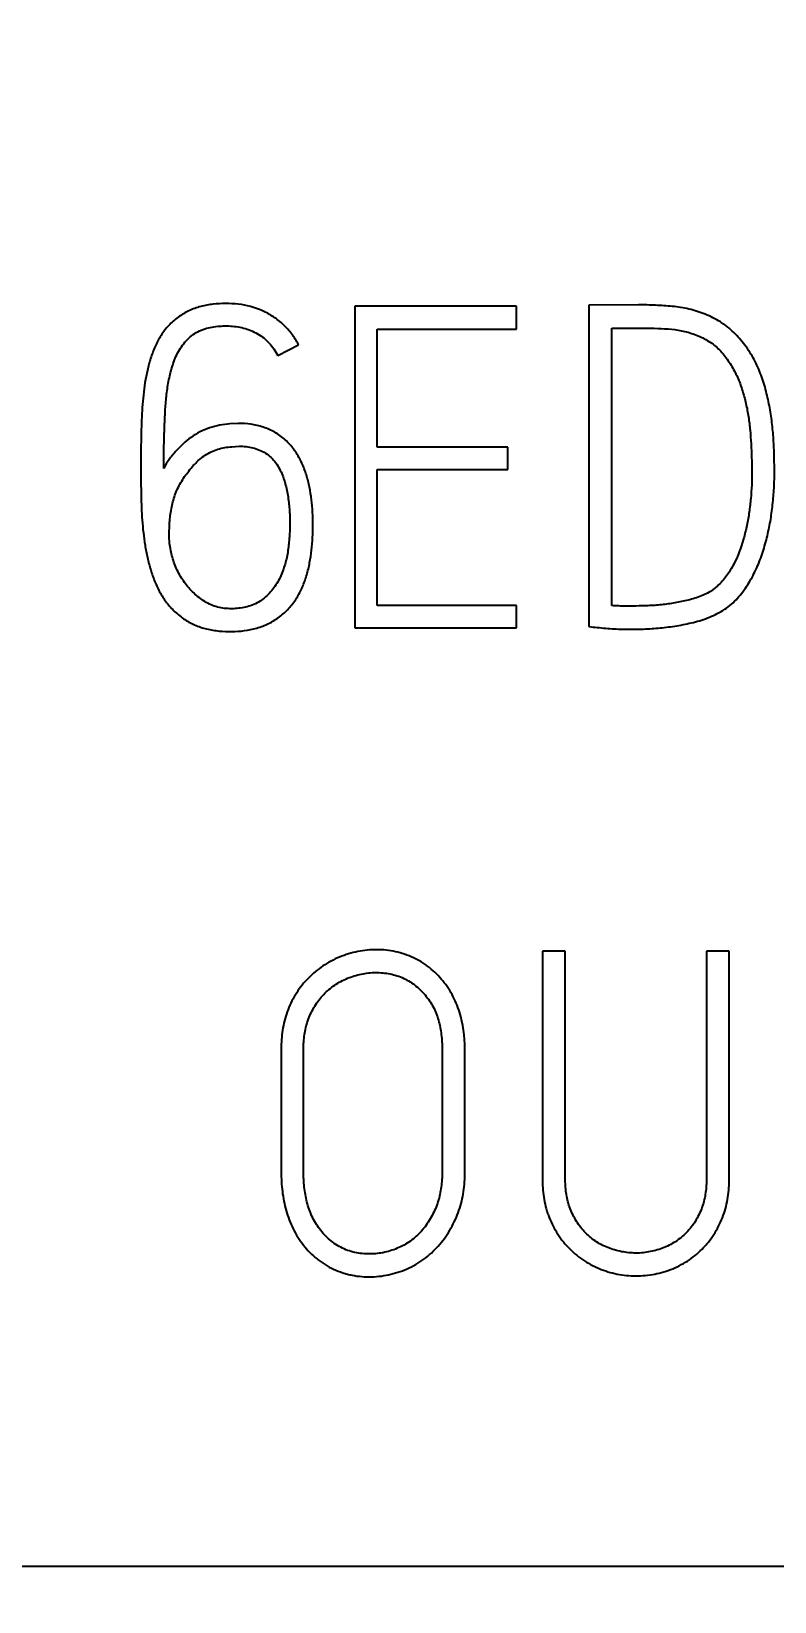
# Model space of a CAD drawing. Extents: x 0 to 420, y 0 to 297.
# Drawn here: x 124.05 to 127.73, y 163.32 to 171.11 of the extents above; entities that cross this region are included whole.
import ezdxf

# ---------------------------------------------------------------- set-up
doc = ezdxf.new("R2010")
doc.units = 0
doc.header["$LTSCALE"] = 23.1
for name, color, linetype in [('10000_FRONT', 7, 'CONTINUOUS'), ('10100_DIM_FRONT', 7, 'CONTINUOUS'), ('10500_FRONT_LABELING', 7, 'CONTINUOUS')]:
    doc.layers.add(name, color=color, linetype=linetype)
doc.styles.get("Standard").update_dxf_attribs({"font": 'txt', "width": 0.8})
doc.dimstyles.new('DIMSTYLE_1', dxfattribs={"dimtxt": 3.5, "dimasz": 3.5, "dimexe": 0.18, "dimexo": 0.0625, "dimgap": 0.09, "dimtad": 1, "dimtxsty": 'STANDARD', "dimcen": 0.09, "dimazin": 3, "dimtp": 0.05, "dimtm": 0.05, "dimtfac": 1, "dimtofl": 0, "dimtmove": 0, "dimatfit": 3, "dimtolj": 1})

# ---------------------------------------------------------------- blocks, each defined once
blk = doc.blocks.new('*D1')
at = {"layer": '10100_DIM_FRONT', "linetype": 'CONTINUOUS'}
for p, q in [((109.715618, 185.641363), (109.715618, 128.698883)), ((145.215618, 185.641363), (145.215618, 128.698883)), ((109.715618, 130.698883), (127.465618, 130.698883)), ((145.215618, 130.698883), (127.465618, 130.698883))]:
    blk.add_line(p, q, dxfattribs=at)
for points in [[(113.215618, 131.198883), (109.715618, 130.698883), (113.215618, 130.198883)], [(141.715618, 130.198883), (145.215618, 130.698883), (141.715618, 131.198883)]]:
    blk.add_solid(points, dxfattribs=at)
at = {"layer": '10100_DIM_FRONT', "linetype": 'CONTINUOUS', "width": 0.678571}
blk.add_text('35,5', height=3.5, dxfattribs=at).set_placement((123.63496, 131.573883))

msp = doc.modelspace()

# ---------------------------------------------------------------- linework, layer by layer
at = {"layer": '10000_FRONT', "color": 7, "linetype": 'CONTINUOUS'}
msp.add_line((109.7156, 163.4949), (145.2156, 163.4949), dxfattribs=at)
at = {"layer": '10500_FRONT_LABELING', "color": 7, "linetype": 'CONTINUOUS'}
for p, q in [((125.6505, 169.7424), (125.6505, 168.1468)), ((126.4528, 169.7424), (125.6505, 169.7424)), ((126.4528, 169.6292), (126.4528, 169.7424)), ((127.0584, 169.749), (126.8126, 169.7468)), ((126.8126, 169.7468), (126.8126, 168.1535)), ((125.7623, 169.0433), (125.7623, 169.6292)), ((125.7623, 169.6292), (126.4528, 169.6292)), ((126.9265, 168.2578), (126.9265, 169.6336)), ((126.9265, 169.6336), (127.1031, 169.6336)), ((125.2684, 169.4983), (125.3712, 169.5515)), ((125.0717, 169.1609), (125.0315, 169.1587)), ((125.0405, 169.0456), (125.0762, 169.0478)), ((126.4103, 169.0433), (125.7623, 169.0433)), ((126.4103, 168.9324), (126.4103, 169.0433)), ((125.7623, 168.2578), (125.7623, 168.9324)), ((125.7623, 168.9324), (126.4103, 168.9324)), ((126.4528, 168.2578), (125.7623, 168.2578)), ((126.4528, 168.1468), (126.4528, 168.2578)), ((125.6505, 168.1468), (126.4528, 168.1468)), ((126.5822, 166.5446), (126.5822, 165.4173)), ((126.695, 166.5446), (126.5822, 166.5446)), ((126.695, 165.4173), (126.695, 166.5446)), ((127.3964, 166.5446), (127.3964, 165.4173)), ((127.5092, 166.5446), (127.3964, 166.5446)), ((127.5092, 165.4173), (127.5092, 166.5446)), ((125.2856, 166.0586), (125.2856, 165.4483)), ((125.3963, 165.4483), (125.3963, 166.0586)), ((126.0844, 166.0586), (126.0844, 165.4483)), ((126.1972, 165.4483), (126.1972, 166.0586))]:
    msp.add_line(p, q, dxfattribs=at)
for points, knots in [([(125.3712, 169.5515), (125.3615, 169.5702), (125.3504, 169.5877), (125.3254, 169.6208), (125.3116, 169.6364), (125.281, 169.6652), (125.2646, 169.678), (125.2299, 169.7008), (125.2117, 169.7108), (125.1542, 169.7365), (125.114, 169.7472), (125.0515, 169.7547), (125.0307, 169.7557), (124.9893, 169.7557), (124.9687, 169.7545), (124.9378, 169.7511), (124.9275, 169.7496), (124.907, 169.7459), (124.8967, 169.7437), (124.8662, 169.7357), (124.8467, 169.7286), (124.8185, 169.7152), (124.8093, 169.7104), (124.7913, 169.6997), (124.7825, 169.6939), (124.7571, 169.6756), (124.7415, 169.6618), (124.7133, 169.6313), (124.7005, 169.6145), (124.6779, 169.5795), (124.6681, 169.5612), (124.6553, 169.5328), (124.6514, 169.5232), (124.6441, 169.5036), (124.6407, 169.4937), (124.6313, 169.4638), (124.626, 169.4438), (124.6168, 169.4035), (124.6129, 169.3832), (124.6065, 169.3425), (124.6039, 169.3221), (124.5973, 169.2606), (124.5943, 169.2193), (124.5909, 169.1365), (124.5904, 169.095), (124.5893, 169.0122), (124.589, 168.9708), (124.5891, 168.8879), (124.5896, 168.8466), (124.5908, 168.7845), (124.5913, 168.7638), (124.5928, 168.7225), (124.594, 168.7018), (124.5971, 168.6606), (124.5991, 168.6399), (124.6038, 168.5987), (124.6066, 168.5781), (124.6133, 168.537), (124.6173, 168.5165), (124.6267, 168.4756), (124.6319, 168.4553), (124.6439, 168.4153), (124.6506, 168.3955), (124.6665, 168.3567), (124.6758, 168.3377), (124.6967, 168.3013), (124.7082, 168.2839), (124.7276, 168.2592), (124.7344, 168.2513), (124.7488, 168.2359), (124.7564, 168.2284), (124.7799, 168.2076), (124.7967, 168.1952), (124.8233, 168.1787), (124.8324, 168.1736), (124.8511, 168.1642), (124.8608, 168.1598), (124.8903, 168.1483), (124.9104, 168.1426), (124.9412, 168.1364), (124.9515, 168.1347), (124.9724, 168.1321), (124.983, 168.131), (125.0144, 168.1289), (125.0353, 168.1287), (125.0769, 168.1303), (125.0976, 168.1323), (125.1286, 168.1375), (125.1389, 168.1397), (125.1594, 168.1447), (125.1696, 168.1477), (125.1995, 168.1578), (125.2187, 168.1661), (125.2556, 168.1863), (125.2733, 168.1984), (125.3057, 168.2251), (125.3205, 168.2399), (125.3407, 168.2641), (125.3471, 168.2726), (125.3591, 168.29), (125.3647, 168.2989), (125.3804, 168.3262), (125.3893, 168.3451), (125.4047, 168.3841), (125.4112, 168.4043), (125.4219, 168.445), (125.4261, 168.4655), (125.4365, 168.5272), (125.4403, 168.5688), (125.4426, 168.6317), (125.4429, 168.6527), (125.4424, 168.6946), (125.4416, 168.7155), (125.4374, 168.7779), (125.432, 168.8192), (125.4183, 168.8803), (125.4127, 168.9006), (125.3989, 168.9407), (125.3907, 168.9602), (125.3763, 168.9883), (125.3711, 168.9975), (125.36, 169.0154), (125.354, 169.0243), (125.335, 169.0498), (125.321, 169.0654), (125.2977, 169.0866), (125.2896, 169.0933), (125.2725, 169.1058), (125.2635, 169.1117), (125.236, 169.1276), (125.2167, 169.1359), (125.1867, 169.1457), (125.1764, 169.1485), (125.1558, 169.1535), (125.1454, 169.1556), (125.1141, 169.1606), (125.0931, 169.1621), (125.0717, 169.1609)], [0, 0, 0, 0, 0.015625, 0.015625, 0.03125, 0.03125, 0.046875, 0.046875, 0.0625, 0.0625, 0.09375, 0.09375, 0.109375, 0.109375, 0.125, 0.125, 0.132812, 0.132812, 0.140625, 0.140625, 0.15625, 0.15625, 0.164062, 0.164062, 0.171875, 0.171875, 0.1875, 0.1875, 0.203125, 0.203125, 0.21875, 0.21875, 0.226562, 0.226562, 0.234375, 0.234375, 0.25, 0.25, 0.265625, 0.265625, 0.28125, 0.28125, 0.3125, 0.3125, 0.34375, 0.34375, 0.375, 0.375, 0.40625, 0.40625, 0.421875, 0.421875, 0.4375, 0.4375, 0.453125, 0.453125, 0.46875, 0.46875, 0.484375, 0.484375, 0.5, 0.5, 0.515625, 0.515625, 0.53125, 0.53125, 0.546875, 0.546875, 0.554688, 0.554688, 0.5625, 0.5625, 0.578125, 0.578125, 0.585938, 0.585938, 0.59375, 0.59375, 0.609375, 0.609375, 0.617188, 0.617188, 0.625, 0.625, 0.640625, 0.640625, 0.65625, 0.65625, 0.664062, 0.664062, 0.671875, 0.671875, 0.6875, 0.6875, 0.703125, 0.703125, 0.71875, 0.71875, 0.726562, 0.726562, 0.734375, 0.734375, 0.75, 0.75, 0.765625, 0.765625, 0.78125, 0.78125, 0.8125, 0.8125, 0.828125, 0.828125, 0.84375, 0.84375, 0.875, 0.875, 0.890625, 0.890625, 0.90625, 0.90625, 0.914062, 0.914062, 0.921875, 0.921875, 0.9375, 0.9375, 0.945312, 0.945312, 0.953125, 0.953125, 0.96875, 0.96875, 0.976562, 0.976562, 0.984375, 0.984375, 1, 1, 1, 1]), ([(126.8126, 168.1535), (126.8265, 168.1521), (126.8404, 168.1507), (126.8682, 168.1481), (126.8821, 168.1468), (126.91, 168.1443), (126.9239, 168.1432), (126.9517, 168.1416), (126.9655, 168.1411), (127.0072, 168.14), (127.0349, 168.1399), (127.0902, 168.1415), (127.1178, 168.1429), (127.173, 168.1474), (127.2006, 168.1505), (127.2556, 168.1586), (127.283, 168.1636), (127.3242, 168.1728), (127.3378, 168.1761), (127.3652, 168.1837), (127.3786, 168.188), (127.4051, 168.1976), (127.4181, 168.2029), (127.4436, 168.2146), (127.4562, 168.221), (127.4806, 168.2352), (127.4925, 168.2432), (127.5149, 168.2603), (127.5254, 168.2695), (127.5553, 168.2987), (127.5729, 168.3205), (127.5969, 168.3555), (127.6044, 168.3674), (127.6187, 168.3915), (127.6254, 168.4038), (127.6443, 168.4411), (127.6553, 168.4668), (127.6746, 168.5194), (127.683, 168.5464), (127.6977, 168.6005), (127.704, 168.6277), (127.7144, 168.6823), (127.7186, 168.7098), (127.7254, 168.765), (127.7281, 168.7926), (127.7319, 168.8482), (127.7329, 168.8761), (127.7334, 168.9321), (127.7329, 168.9601), (127.7317, 169.0162), (127.7309, 169.0442), (127.7277, 169.0999), (127.7252, 169.1277), (127.719, 169.1831), (127.7151, 169.2107), (127.7076, 169.2519), (127.7048, 169.2656), (127.6988, 169.2929), (127.6956, 169.3066), (127.6886, 169.3338), (127.6849, 169.3474), (127.6765, 169.3744), (127.672, 169.3878), (127.657, 169.4273), (127.6454, 169.4529), (127.6256, 169.4901), (127.6185, 169.5023), (127.6034, 169.5262), (127.5953, 169.5379), (127.5784, 169.5604), (127.5695, 169.5712), (127.551, 169.5922), (127.5413, 169.6023), (127.5212, 169.6218), (127.5107, 169.6311), (127.4942, 169.6442), (127.4886, 169.6485), (127.477, 169.6568), (127.4711, 169.6608), (127.4412, 169.6798), (127.416, 169.6922), (127.3769, 169.7078), (127.3636, 169.7125), (127.3367, 169.721), (127.323, 169.7248), (127.2818, 169.7345), (127.2541, 169.7386), (127.1984, 169.7442), (127.1705, 169.7458), (127.1285, 169.7477), (127.1145, 169.7482), (127.0865, 169.7489), (127.0724, 169.7491), (127.0584, 169.749)], [0, 0, 0, 0, 0.015625, 0.015625, 0.03125, 0.03125, 0.046875, 0.046875, 0.0625, 0.0625, 0.09375, 0.09375, 0.125, 0.125, 0.15625, 0.15625, 0.1875, 0.1875, 0.203125, 0.203125, 0.21875, 0.21875, 0.234375, 0.234375, 0.25, 0.25, 0.265625, 0.265625, 0.28125, 0.28125, 0.3125, 0.3125, 0.328125, 0.328125, 0.34375, 0.34375, 0.375, 0.375, 0.40625, 0.40625, 0.4375, 0.4375, 0.46875, 0.46875, 0.5, 0.5, 0.53125, 0.53125, 0.5625, 0.5625, 0.59375, 0.59375, 0.625, 0.625, 0.65625, 0.65625, 0.671875, 0.671875, 0.6875, 0.6875, 0.703125, 0.703125, 0.71875, 0.71875, 0.75, 0.75, 0.765625, 0.765625, 0.78125, 0.78125, 0.796875, 0.796875, 0.8125, 0.8125, 0.828125, 0.828125, 0.835938, 0.835938, 0.84375, 0.84375, 0.875, 0.875, 0.890625, 0.890625, 0.90625, 0.90625, 0.9375, 0.9375, 0.96875, 0.96875, 0.984375, 0.984375, 1, 1, 1, 1]), ([(124.703, 168.9368), (124.7029, 168.9861), (124.7035, 169.0353), (124.7053, 169.1091), (124.7061, 169.1337), (124.7079, 169.1829), (124.709, 169.2075), (124.7121, 169.2566), (124.7141, 169.2811), (124.7198, 169.3301), (124.7237, 169.3545), (124.7335, 169.4026), (124.7394, 169.4264), (124.7508, 169.4613), (124.7551, 169.4728), (124.7646, 169.4956), (124.77, 169.5068), (124.7822, 169.5286), (124.7888, 169.539), (124.8035, 169.559), (124.8116, 169.5685), (124.8292, 169.5862), (124.8386, 169.5943), (124.8587, 169.6084), (124.8693, 169.6146), (124.8863, 169.6225), (124.8921, 169.6249), (124.9038, 169.6291), (124.9097, 169.631), (124.9276, 169.636), (124.9397, 169.6385), (124.9641, 169.6423), (124.9766, 169.6435), (125.0014, 169.6448), (125.0137, 169.6449), (125.0506, 169.6436), (125.0751, 169.6404), (125.1113, 169.6307), (125.1232, 169.6267), (125.1461, 169.6173), (125.1572, 169.6119), (125.1787, 169.5994), (125.1892, 169.5924), (125.2086, 169.577), (125.2177, 169.5686), (125.2345, 169.5506), (125.2423, 169.5409), (125.2565, 169.5202), (125.2628, 169.5095), (125.2684, 169.4983)], [0, 0, 0, 0, 0.125, 0.125, 0.1875, 0.1875, 0.25, 0.25, 0.3125, 0.3125, 0.375, 0.375, 0.4375, 0.4375, 0.46875, 0.46875, 0.5, 0.5, 0.53125, 0.53125, 0.5625, 0.5625, 0.59375, 0.59375, 0.625, 0.625, 0.640625, 0.640625, 0.65625, 0.65625, 0.6875, 0.6875, 0.71875, 0.71875, 0.75, 0.75, 0.8125, 0.8125, 0.84375, 0.84375, 0.875, 0.875, 0.90625, 0.90625, 0.9375, 0.9375, 0.96875, 0.96875, 1, 1, 1, 1]), ([(127.1031, 169.6336), (127.1258, 169.6336), (127.1485, 169.633), (127.1938, 169.6306), (127.2164, 169.6289), (127.2613, 169.6233), (127.2837, 169.6192), (127.3168, 169.6096), (127.3277, 169.606), (127.3491, 169.598), (127.3597, 169.5936), (127.3803, 169.5839), (127.3904, 169.5785), (127.41, 169.5668), (127.4197, 169.5603), (127.447, 169.5395), (127.4633, 169.5237), (127.4928, 169.4891), (127.506, 169.47), (127.5296, 169.4311), (127.5402, 169.411), (127.5588, 169.3696), (127.5667, 169.3483), (127.5772, 169.3156), (127.5804, 169.3046), (127.5864, 169.2826), (127.5892, 169.2716), (127.5968, 169.2384), (127.6011, 169.2162), (127.6078, 169.1716), (127.6103, 169.1492), (127.6144, 169.1044), (127.6159, 169.0819), (127.6184, 169.0368), (127.6194, 169.0143), (127.6209, 168.9691), (127.6214, 168.9465), (127.6216, 168.9012), (127.6213, 168.8785), (127.6195, 168.8334), (127.6179, 168.8109), (127.6138, 168.7661), (127.6111, 168.7438), (127.6047, 168.6993), (127.6009, 168.6771), (127.5917, 168.6329), (127.5863, 168.6109), (127.5677, 168.5452), (127.5522, 168.5027), (127.5204, 168.4422), (127.5086, 168.4229), (127.482, 168.3865), (127.4673, 168.3695), (127.4459, 168.3504), (127.4415, 168.3467), (127.4325, 168.3396), (127.4188, 168.3295), (127.4043, 168.3208), (127.3841, 168.3107), (127.3736, 168.3065), (127.3521, 168.2986), (127.3413, 168.2949), (127.3087, 168.285), (127.2867, 168.2799), (127.2425, 168.2711), (127.2203, 168.2675), (127.1756, 168.2618), (127.1531, 168.2597), (127.1193, 168.2577), (127.1079, 168.2572), (127.0853, 168.2563), (127.0739, 168.256), (127.0399, 168.2554), (127.0172, 168.2556), (126.9832, 168.2555), (126.9719, 168.2555), (126.9492, 168.2559), (126.9378, 168.2565), (126.9265, 168.2578)], [0, 0, 0, 0, 0.03125, 0.03125, 0.0625, 0.0625, 0.09375, 0.09375, 0.109375, 0.109375, 0.125, 0.125, 0.140625, 0.140625, 0.15625, 0.15625, 0.1875, 0.1875, 0.21875, 0.21875, 0.25, 0.25, 0.28125, 0.28125, 0.296875, 0.296875, 0.3125, 0.3125, 0.34375, 0.34375, 0.375, 0.375, 0.40625, 0.40625, 0.4375, 0.4375, 0.46875, 0.46875, 0.5, 0.5, 0.53125, 0.53125, 0.5625, 0.5625, 0.59375, 0.59375, 0.625, 0.625, 0.6875, 0.6875, 0.71875, 0.71875, 0.75, 0.75, 0.757812, 0.757812, 0.765625, 0.78125, 0.78125, 0.796875, 0.796875, 0.8125, 0.8125, 0.84375, 0.84375, 0.875, 0.875, 0.90625, 0.90625, 0.921875, 0.921875, 0.9375, 0.9375, 0.96875, 0.96875, 0.984375, 0.984375, 1, 1, 1, 1]), ([(125.0315, 169.1587), (124.9966, 169.1568), (124.9629, 169.1501), (124.9137, 169.1333), (124.8975, 169.1265), (124.8667, 169.1109), (124.852, 169.1021), (124.824, 169.082), (124.8107, 169.0709), (124.7854, 169.0471), (124.7734, 169.0346), (124.756, 169.0155), (124.7502, 169.0091), (124.7393, 168.9958), (124.7341, 168.989), (124.7194, 168.9677), (124.7106, 168.9527), (124.703, 168.9368)], [0, 0, 0, 0, 0.25, 0.25, 0.375, 0.375, 0.5, 0.5, 0.625, 0.625, 0.75, 0.75, 0.8125, 0.8125, 0.875, 0.875, 1, 1, 1, 1]), ([(125.0762, 169.0478), (125.0879, 169.0485), (125.0995, 169.0479), (125.1224, 169.0451), (125.1337, 169.0429), (125.1563, 169.0372), (125.1674, 169.0336), (125.1886, 169.0249), (125.1988, 169.0196), (125.2181, 169.007), (125.2274, 168.9996), (125.244, 168.9836), (125.2516, 168.9749), (125.2653, 168.9562), (125.2715, 168.9462), (125.2824, 168.9259), (125.2873, 168.9155), (125.2959, 168.8942), (125.2997, 168.8833), (125.3064, 168.8611), (125.3093, 168.8499), (125.3168, 168.8161), (125.3204, 168.7934), (125.3257, 168.7479), (125.3273, 168.725), (125.3285, 168.6906), (125.3287, 168.6791), (125.3288, 168.656), (125.3286, 168.6445), (125.3274, 168.6099), (125.3255, 168.587), (125.3209, 168.5414), (125.3179, 168.5187), (125.3108, 168.485), (125.308, 168.4738), (125.3014, 168.4516), (125.2977, 168.4405), (125.2856, 168.4079), (125.2759, 168.387), (125.2578, 168.3573), (125.251, 168.3476), (125.2366, 168.3295), (125.2289, 168.3209), (125.2127, 168.3045), (125.2041, 168.2968), (125.1858, 168.2826), (125.1759, 168.2761), (125.1554, 168.265), (125.1448, 168.2604), (125.1228, 168.253), (125.1114, 168.2502), (125.077, 168.2436), (125.0539, 168.2418), (125.0191, 168.2425), (125.0075, 168.2433), (124.9843, 168.2466), (124.9729, 168.2492), (124.9507, 168.2559), (124.94, 168.2602), (124.919, 168.2704), (124.9088, 168.2763), (124.8893, 168.289), (124.88, 168.2959), (124.862, 168.3105), (124.8534, 168.3182), (124.8368, 168.3345), (124.8288, 168.3432), (124.8139, 168.3611), (124.8069, 168.3703), (124.7938, 168.3894), (124.7876, 168.3992), (124.7763, 168.4195), (124.771, 168.4299), (124.7567, 168.4619), (124.7491, 168.4838), (124.7402, 168.5173), (124.7377, 168.5286), (124.7336, 168.5516), (124.732, 168.5632), (124.7293, 168.5979), (124.7296, 168.6209), (124.7316, 168.6669), (124.7332, 168.6899), (124.7379, 168.7242), (124.7399, 168.7356), (124.7445, 168.7584), (124.7472, 168.7697), (124.7568, 168.803), (124.7652, 168.8243), (124.7804, 168.8553), (124.786, 168.8654), (124.7981, 168.8852), (124.8047, 168.8949), (124.8183, 168.9137), (124.8254, 168.9229), (124.8399, 168.9409), (124.8474, 168.9497), (124.8632, 168.9665), (124.8716, 168.9746), (124.8893, 168.9898), (124.8987, 168.9969), (124.928, 169.016), (124.949, 169.026), (124.9939, 169.0402), (125.017, 169.0441), (125.0405, 169.0456)], [0, 0, 0, 0, 0.015625, 0.015625, 0.03125, 0.03125, 0.046875, 0.046875, 0.0625, 0.0625, 0.078125, 0.078125, 0.09375, 0.09375, 0.109375, 0.109375, 0.125, 0.125, 0.140625, 0.140625, 0.15625, 0.15625, 0.1875, 0.1875, 0.21875, 0.21875, 0.234375, 0.234375, 0.25, 0.25, 0.28125, 0.28125, 0.3125, 0.3125, 0.328125, 0.328125, 0.34375, 0.34375, 0.375, 0.375, 0.390625, 0.390625, 0.40625, 0.40625, 0.421875, 0.421875, 0.4375, 0.4375, 0.453125, 0.453125, 0.46875, 0.46875, 0.5, 0.5, 0.515625, 0.515625, 0.53125, 0.53125, 0.546875, 0.546875, 0.5625, 0.5625, 0.578125, 0.578125, 0.59375, 0.59375, 0.609375, 0.609375, 0.625, 0.625, 0.640625, 0.640625, 0.65625, 0.65625, 0.6875, 0.6875, 0.703125, 0.703125, 0.71875, 0.71875, 0.75, 0.75, 0.78125, 0.78125, 0.796875, 0.796875, 0.8125, 0.8125, 0.84375, 0.84375, 0.859375, 0.859375, 0.875, 0.875, 0.890625, 0.890625, 0.90625, 0.90625, 0.921875, 0.921875, 0.9375, 0.9375, 0.96875, 0.96875, 1, 1, 1, 1]), ([(126.1972, 166.0586), (126.1972, 166.1213), (126.1892, 166.1828), (126.1652, 166.2575), (126.1597, 166.2722), (126.1475, 166.3009), (126.134, 166.3289), (126.1178, 166.3554), (126.1, 166.3812), (126.0902, 166.3936), (126.0696, 166.4172), (126.0589, 166.4285), (126.0364, 166.4499), (126.0246, 166.46), (126.0058, 166.4741), (125.9994, 166.4786), (125.9863, 166.4872), (125.9795, 166.4913), (125.959, 166.5031), (125.945, 166.5101), (125.9163, 166.5224), (125.9016, 166.5278), (125.8717, 166.5369), (125.8564, 166.5407), (125.8098, 166.5494), (125.7786, 166.5518), (125.7316, 166.5508), (125.7158, 166.5497), (125.6845, 166.5458), (125.669, 166.543), (125.6233, 166.5326), (125.5936, 166.5228), (125.5503, 166.5037), (125.5362, 166.4966), (125.509, 166.4812), (125.4959, 166.4728), (125.4705, 166.4548), (125.4582, 166.4452), (125.4345, 166.4247), (125.4231, 166.4137), (125.3909, 166.3793), (125.3724, 166.3543), (125.3482, 166.3143), (125.3407, 166.3005), (125.327, 166.2721), (125.3209, 166.2577), (125.3102, 166.2284), (125.3057, 166.2136), (125.298, 166.1834), (125.295, 166.1681), (125.2902, 166.1371), (125.2884, 166.1214), (125.2862, 166.09), (125.2856, 166.0743), (125.2856, 166.0586)], [0, 0, 0, 0, 0.125, 0.125, 0.15625, 0.15625, 0.1875, 0.21875, 0.21875, 0.25, 0.25, 0.28125, 0.28125, 0.3125, 0.3125, 0.328125, 0.328125, 0.34375, 0.34375, 0.375, 0.375, 0.40625, 0.40625, 0.4375, 0.4375, 0.5, 0.5, 0.53125, 0.53125, 0.5625, 0.5625, 0.625, 0.625, 0.65625, 0.65625, 0.6875, 0.6875, 0.71875, 0.71875, 0.75, 0.75, 0.8125, 0.8125, 0.84375, 0.84375, 0.875, 0.875, 0.90625, 0.90625, 0.9375, 0.9375, 0.96875, 0.96875, 1, 1, 1, 1]), ([(125.3963, 166.0586), (125.3963, 166.0826), (125.3978, 166.1064), (125.4047, 166.1533), (125.4101, 166.1764), (125.422, 166.2105), (125.4266, 166.2217), (125.4366, 166.2434), (125.4422, 166.254), (125.4542, 166.2746), (125.4607, 166.2846), (125.4747, 166.3041), (125.4823, 166.3135), (125.5065, 166.3402), (125.5243, 166.3561), (125.5533, 166.377), (125.5634, 166.3836), (125.5844, 166.3956), (125.5951, 166.401), (125.6279, 166.4155), (125.6506, 166.423), (125.6859, 166.4312), (125.6977, 166.4334), (125.7214, 166.4365), (125.7333, 166.4375), (125.7571, 166.4383), (125.769, 166.4381), (125.7929, 166.4365), (125.805, 166.4351), (125.8405, 166.429), (125.8634, 166.4222), (125.8964, 166.4079), (125.9073, 166.4023), (125.9279, 166.3901), (125.9476, 166.3767), (125.9658, 166.3611), (125.9832, 166.3445), (125.9915, 166.3358), (126.0149, 166.3086), (126.0285, 166.289), (126.0454, 166.257), (126.0503, 166.246), (126.0591, 166.2238), (126.0667, 166.2011), (126.0722, 166.1778), (126.0769, 166.1543), (126.0787, 166.1423), (126.0831, 166.1066), (126.0844, 166.0827), (126.0844, 166.0586)], [0, 0, 0, 0, 0.0625, 0.0625, 0.125, 0.125, 0.15625, 0.15625, 0.1875, 0.1875, 0.21875, 0.21875, 0.25, 0.25, 0.3125, 0.3125, 0.34375, 0.34375, 0.375, 0.375, 0.4375, 0.4375, 0.46875, 0.46875, 0.5, 0.5, 0.53125, 0.53125, 0.5625, 0.5625, 0.625, 0.625, 0.65625, 0.65625, 0.6875, 0.71875, 0.71875, 0.75, 0.75, 0.8125, 0.8125, 0.84375, 0.84375, 0.875, 0.90625, 0.90625, 0.9375, 0.9375, 1, 1, 1, 1]), ([(125.2856, 165.4483), (125.2856, 165.416), (125.2874, 165.3839), (125.2951, 165.3202), (125.3012, 165.2887), (125.3144, 165.242), (125.3195, 165.2266), (125.331, 165.1965), (125.3374, 165.1818), (125.3517, 165.1531), (125.3595, 165.1391), (125.3768, 165.1118), (125.3862, 165.0985), (125.4162, 165.0606), (125.4387, 165.0378), (125.4701, 165.0127), (125.4765, 165.0079), (125.4897, 164.9985), (125.4965, 164.994), (125.5172, 164.9811), (125.5455, 164.9658), (125.5754, 164.9541), (125.5983, 164.9466), (125.6061, 164.9444), (125.6217, 164.9403), (125.6297, 164.9385), (125.6696, 164.9308), (125.7017, 164.9284), (125.7502, 164.9296), (125.7665, 164.9308), (125.7986, 164.9351), (125.8144, 164.938), (125.8457, 164.9455), (125.8611, 164.9501), (125.8916, 164.9606), (125.9067, 164.9668), (125.9507, 164.9873), (125.978, 165.0041), (126.016, 165.0336), (126.0282, 165.0441), (126.0515, 165.0667), (126.0626, 165.0785), (126.0937, 165.1153), (126.1118, 165.1419), (126.1438, 165.1983), (126.1572, 165.2275), (126.173, 165.2729), (126.1775, 165.2883), (126.185, 165.3196), (126.1881, 165.3356), (126.1951, 165.3836), (126.1972, 165.4159), (126.1972, 165.4483)], [0, 0, 0, 0, 0.0625, 0.0625, 0.125, 0.125, 0.15625, 0.15625, 0.1875, 0.1875, 0.21875, 0.21875, 0.25, 0.25, 0.3125, 0.3125, 0.328125, 0.328125, 0.34375, 0.34375, 0.375, 0.40625, 0.40625, 0.421875, 0.421875, 0.4375, 0.4375, 0.5, 0.5, 0.53125, 0.53125, 0.5625, 0.5625, 0.59375, 0.59375, 0.625, 0.625, 0.6875, 0.6875, 0.71875, 0.71875, 0.75, 0.75, 0.8125, 0.8125, 0.875, 0.875, 0.90625, 0.90625, 0.9375, 0.9375, 1, 1, 1, 1]), ([(126.0844, 165.4483), (126.0844, 165.4233), (126.0829, 165.3986), (126.078, 165.3617), (126.0759, 165.3495), (126.0706, 165.3253), (126.0673, 165.3131), (126.0559, 165.2774), (126.0462, 165.2546), (126.0287, 165.2218), (126.0225, 165.2111), (126.0088, 165.1902), (126.0014, 165.18), (125.978, 165.151), (125.9606, 165.1335), (125.9318, 165.1101), (125.9218, 165.1028), (125.9006, 165.0893), (125.8896, 165.0833), (125.8561, 165.0671), (125.8327, 165.0588), (125.7963, 165.0497), (125.7839, 165.0473), (125.7593, 165.0438), (125.747, 165.0428), (125.7222, 165.042), (125.7098, 165.0422), (125.6849, 165.044), (125.6724, 165.0456), (125.6357, 165.0526), (125.6121, 165.0602), (125.5668, 165.0819), (125.5461, 165.0956), (125.5178, 165.1199), (125.5087, 165.1286), (125.4917, 165.1468), (125.4757, 165.1659), (125.4617, 165.1865), (125.4489, 165.2079), (125.443, 165.219), (125.4274, 165.2528), (125.4194, 165.2763), (125.4102, 165.3124), (125.4075, 165.3247), (125.4032, 165.3492), (125.4015, 165.3615), (125.3974, 165.3985), (125.3963, 165.4234), (125.3963, 165.4483)], [0, 0, 0, 0, 0.0625, 0.0625, 0.09375, 0.09375, 0.125, 0.125, 0.1875, 0.1875, 0.21875, 0.21875, 0.25, 0.25, 0.3125, 0.3125, 0.34375, 0.34375, 0.375, 0.375, 0.4375, 0.4375, 0.46875, 0.46875, 0.5, 0.5, 0.53125, 0.53125, 0.5625, 0.5625, 0.625, 0.625, 0.6875, 0.6875, 0.71875, 0.71875, 0.75, 0.78125, 0.78125, 0.8125, 0.8125, 0.875, 0.875, 0.90625, 0.90625, 0.9375, 0.9375, 1, 1, 1, 1]), ([(126.5822, 165.4173), (126.5822, 165.3859), (126.5842, 165.3548), (126.5912, 165.3087), (126.5941, 165.2935), (126.5998, 165.2708), (126.6019, 165.2633), (126.6065, 165.2482), (126.609, 165.2408), (126.6224, 165.2039), (126.6361, 165.176), (126.6603, 165.1364), (126.6691, 165.1236), (126.688, 165.0987), (126.6983, 165.0867), (126.7308, 165.0527), (126.7547, 165.0327), (126.7933, 165.0062), (126.8067, 164.9979), (126.8344, 164.983), (126.8486, 164.9763), (126.8918, 164.9584), (126.9216, 164.9492), (126.968, 164.9398), (126.9835, 164.9375), (127.0146, 164.9343), (127.0456, 164.9327), (127.0768, 164.9342), (127.108, 164.9372), (127.1236, 164.9395), (127.1697, 164.9487), (127.1995, 164.9576), (127.2429, 164.9753), (127.2571, 164.982), (127.2849, 164.9969), (127.2982, 165.0051), (127.3367, 165.0314), (127.3604, 165.0515), (127.3874, 165.08), (127.3927, 165.0859), (127.4029, 165.0978), (127.4078, 165.104), (127.4219, 165.1226), (127.4306, 165.1355), (127.4469, 165.1621), (127.4544, 165.1758), (127.4681, 165.2039), (127.4742, 165.2185), (127.485, 165.2479), (127.4895, 165.2627), (127.4971, 165.2929), (127.5001, 165.3081), (127.5048, 165.3389), (127.5065, 165.3545), (127.5087, 165.3859), (127.5092, 165.4016), (127.5092, 165.4173)], [0, 0, 0, 0, 0.0625, 0.0625, 0.09375, 0.09375, 0.109375, 0.109375, 0.125, 0.125, 0.1875, 0.1875, 0.21875, 0.21875, 0.25, 0.25, 0.3125, 0.3125, 0.34375, 0.34375, 0.375, 0.375, 0.4375, 0.4375, 0.46875, 0.46875, 0.5, 0.53125, 0.53125, 0.5625, 0.5625, 0.625, 0.625, 0.65625, 0.65625, 0.6875, 0.6875, 0.75, 0.75, 0.765625, 0.765625, 0.78125, 0.78125, 0.8125, 0.8125, 0.84375, 0.84375, 0.875, 0.875, 0.90625, 0.90625, 0.9375, 0.9375, 0.96875, 0.96875, 1, 1, 1, 1]), ([(127.3964, 165.4173), (127.3964, 165.3934), (127.3949, 165.3697), (127.3883, 165.323), (127.3831, 165.3), (127.3714, 165.2662), (127.3669, 165.255), (127.3568, 165.2333), (127.3513, 165.2227), (127.3393, 165.2022), (127.3328, 165.1922), (127.3187, 165.1729), (127.311, 165.1636), (127.2866, 165.1371), (127.2686, 165.1217), (127.2392, 165.1014), (127.229, 165.0951), (127.2078, 165.0837), (127.1969, 165.0787), (127.1637, 165.0653), (127.1408, 165.0585), (127.0936, 165.049), (127.0699, 165.0466), (127.0343, 165.0467), (127.0224, 165.0473), (126.9985, 165.0496), (126.9866, 165.0514), (126.9514, 165.0583), (126.9286, 165.0649), (126.8954, 165.0782), (126.8844, 165.0833), (126.8632, 165.0946), (126.853, 165.1008), (126.8237, 165.1209), (126.8057, 165.1363), (126.7812, 165.1626), (126.7735, 165.1719), (126.7593, 165.1911), (126.7528, 165.2011), (126.7407, 165.2216), (126.7351, 165.2321), (126.7249, 165.2538), (126.7204, 165.265), (126.7086, 165.2988), (126.7032, 165.322), (126.6982, 165.3574), (126.697, 165.3693), (126.6954, 165.3933), (126.695, 165.4053), (126.695, 165.4173)], [0, 0, 0, 0, 0.0625, 0.0625, 0.125, 0.125, 0.15625, 0.15625, 0.1875, 0.1875, 0.21875, 0.21875, 0.25, 0.25, 0.3125, 0.3125, 0.34375, 0.34375, 0.375, 0.375, 0.4375, 0.4375, 0.5, 0.5, 0.53125, 0.53125, 0.5625, 0.5625, 0.625, 0.625, 0.65625, 0.65625, 0.6875, 0.6875, 0.75, 0.75, 0.78125, 0.78125, 0.8125, 0.8125, 0.84375, 0.84375, 0.875, 0.875, 0.9375, 0.9375, 0.96875, 0.96875, 1, 1, 1, 1])]:
    msp.add_open_spline(points, degree=3, knots=knots, dxfattribs=at)

# ---------------------------------------------------------------- dimensions: what is measured, and where the dimension line sits
at = {"layer": '10100_DIM_FRONT', "linetype": 'CONTINUOUS'}
dim = msp.add_linear_dim(base=(145.2156, 130.6989), p1=(109.7156, 185.6414), p2=(145.2156, 185.6414), text='35,5', dimstyle='DIMSTYLE_1', dxfattribs=at)
dim.commit()
dim.dimension.update_dxf_attribs({"geometry": '*D1', "text_midpoint": (128.385, 133.3239), "dimtype": 160})

doc.saveas('drawing.dxf')
